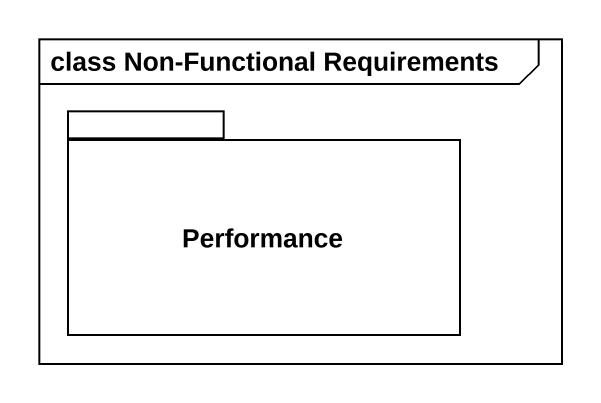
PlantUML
@startuml
mainframe class Non-Functional Requirements
package Performance {
}
@enduml
